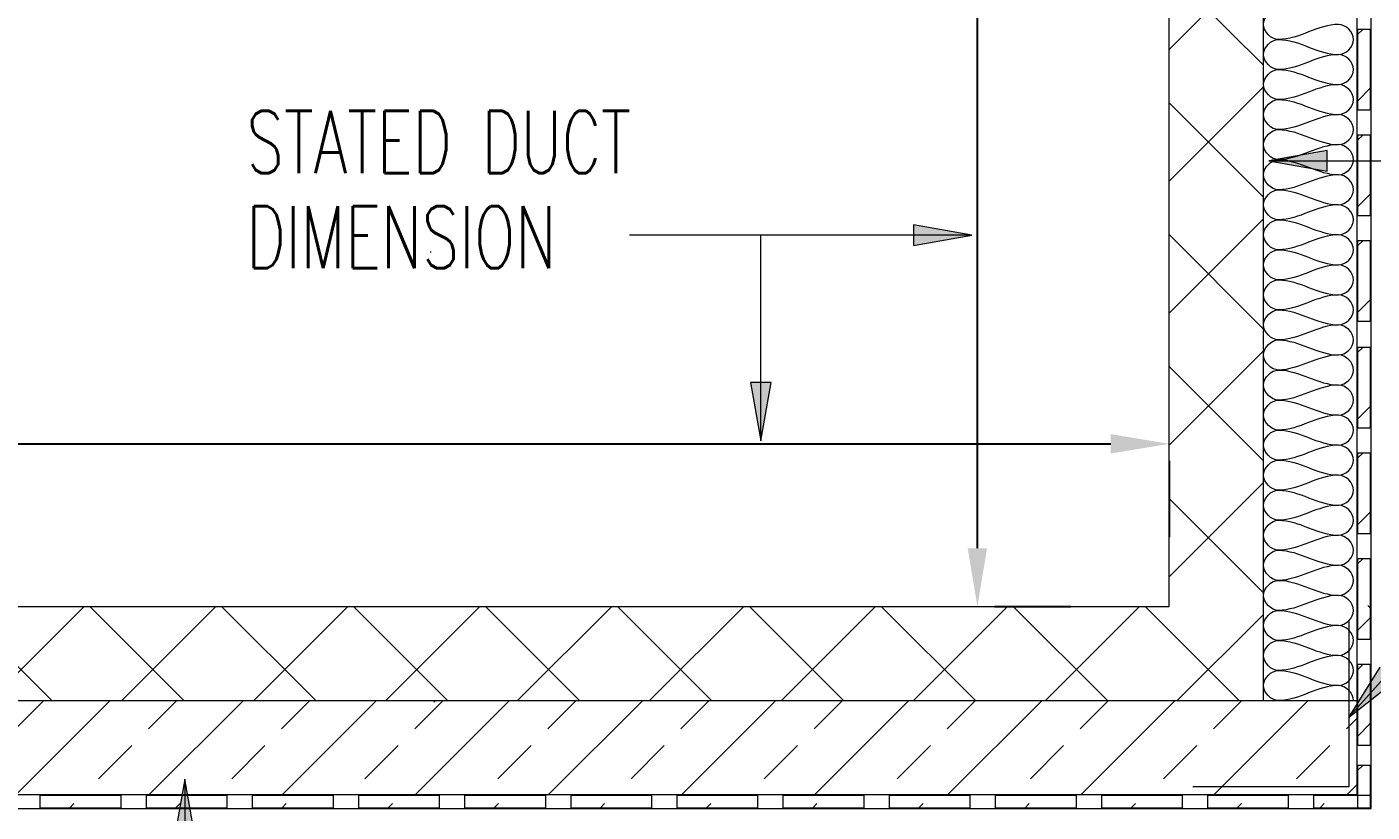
# Model space of a CAD drawing. Header units: millimetres. Extents: x -9226 to 166212, y -13 to 97274.
# Drawn here: x 67794 to 72120, y 31446 to 33972 of the extents above; entities that cross this region are included whole.
import ezdxf

# ---------------------------------------------------------------- set-up
doc = ezdxf.new("R2010")
doc.units = ezdxf.units.MM
doc.layers.get('Defpoints').update_dxf_attribs({"color": 8})
for name, color, linetype, lineweight in [('A-ANNO-DIMS', 8, 'Continuous', 9), ('A-DETL-GENF', 7, 'Continuous', 9), ('A-DETL-THIN', 8, 'Continuous', 5), ('G-ANNO-TEXT', 231, 'Continuous', 5)]:
    doc.layers.add(name, color=color, linetype=linetype, lineweight=lineweight)
doc.layers.add('A-DETL', color=7, linetype='Continuous', lineweight=9, true_color=0x00a600)
doc.styles.add('Arial Narrow_1', font='ARIALN.TTF', dxfattribs={"height": 187.5})
doc.styles.add('ROMANS100', font='romans.shx', dxfattribs={"width": 0.7, "height": 100})
doc.dimstyles.new('NEC-AR-DIM-PLAN-GENERIC-1_5', dxfattribs={"dimscale": 304.8, "dimtxt": 191.893308, "dimasz": 0.615157, "dimexe": 0.984252, "dimexo": 0.615157, "dimgap": 0.615157, "dimtad": 1, "dimdec": 0, "dimzin": 0, "dimdsep": 46, "dimtxsty": 'Arial Narrow_1', "dimsah": 1, "dimcen": 0.09, "dimazin": 0, "dimtfac": 1, "dimtdec": 4, "dimtix": 1, "dimtmove": 0, "dimatfit": 3, "dimfxl": 1, "dimtvp": 1, "dimtolj": 1, "dimtzin": 0, "dimarcsym": 2})

# ---------------------------------------------------------------- blocks, each defined once
blk = doc.blocks.new('*D325')
at = {"layer": 'A-ANNO-DIMS', "color": 0, "lineweight": -2, "transparency": 16777216}
for p, q in [((65601.9, 32631.1), (71279.4, 32631.1)), ((65414.4, 32576.1), (65414.4, 32331.1)), ((71466.9, 32576.1), (71466.9, 32331.1))]:
    blk.add_line(p, q, dxfattribs=at)
at = {"layer": 'A-ANNO-DIMS', "color": 0, "transparency": 16777216}
for points in [[(65601.9, 32662.3), (65601.9, 32599.8), (65414.4, 32631.1)], [(71279.4, 32662.3), (71279.4, 32599.8), (71466.9, 32631.1)]]:
    blk.add_solid(points, dxfattribs=at)
at = {"layer": 'Defpoints', "color": 0, "transparency": 16777216}
for p in [(65414.4, 32763.6), (71466.9, 32763.6), (71466.9, 32631.1)]:
    blk.add_point(p, dxfattribs=at)
at = {"layer": 'A-ANNO-DIMS', "color": 0, "transparency": 16777216, "insert": (68440.6, 32929.9), "char_height": 187.5, "attachment_point": 5, "style": 'Arial Narrow_1'}
blk.add_mtext('\\A1;\u206d', dxfattribs=at)
blk = doc.blocks.new('*D326')
at = {"layer": 'A-ANNO-DIMS', "color": 0, "lineweight": -2, "transparency": 16777216}
for p, q in [((70905.6, 35739.4), (71150.7, 35739.4)), ((70850.7, 32295.4), (70850.7, 35551.9)), ((70905.6, 32107.9), (71150.7, 32107.9))]:
    blk.add_line(p, q, dxfattribs=at)
at = {"layer": 'A-ANNO-DIMS', "color": 0, "transparency": 16777216}
for points in [[(70819.4, 35551.9), (70881.9, 35551.9), (70850.7, 35739.4)], [(70819.4, 32295.4), (70881.9, 32295.4), (70850.7, 32107.9)]]:
    blk.add_solid(points, dxfattribs=at)
at = {"layer": 'Defpoints', "color": 0, "transparency": 16777216}
for p in [(70718.1, 35739.4), (70850.7, 35739.4), (70718.1, 32107.9)]:
    blk.add_point(p, dxfattribs=at)
at = {"layer": 'A-ANNO-DIMS', "color": 0, "transparency": 16777216, "insert": (70551.8, 33923.7), "char_height": 187.5, "attachment_point": 5, "rotation": 90, "style": 'Arial Narrow_1'}
blk.add_mtext('\\A1;\u206d', dxfattribs=at)

msp = doc.modelspace()

# ---------------------------------------------------------------- hatches: boundary and pattern name
at = {"layer": 'A-DETL-GENF'}
h = msp.add_hatch(dxfattribs=at)
h.set_pattern_fill('FP_26', style=0, pattern_type=2)
h.set_pattern_definition([(45, (-411855.86, 20237.43), (-212.13203, 212.13203), []), (135, (-411855.86, 20237.43), (-212.13203, -212.13203), [])])
h.paths.add_polyline_path([(65957, 31805.3), (71769.5, 31805.3), (71769.5, 36042.1), (65111.7, 36042.1), (65111.7, 31805.3)])
h.paths.add_polyline_path([(65957, 32107.9), (65414.4, 32107.9), (65414.4, 35739.4), (71466.9, 35739.4), (71466.9, 32107.9)])
h = msp.add_hatch(dxfattribs=at)
h.set_pattern_fill('FP_93', style=0, pattern_type=2)
h.set_pattern_definition([(45, (-404548.7, 22605.6), (428.04002, 0), [605.34, 0, 0, 0]), (45, (-404174.2, 22766.13), (428.04002, 0), [151.313, -454.027]), (45, (-404013.66, 22926.65), (428.04002, 0), [151.313, -454.027]), (45, (-404334.7, 22605.6), (428.04002, 0), [151.313, -454.027])])
h.paths.add_polyline_path([(72115.1, 33705.9), (72115.1, 33964.6), (72073.4, 33964.6), (72073.4, 33705.9)])
h = msp.add_hatch(dxfattribs=at)
h.set_pattern_fill('FP_92', style=0, pattern_type=2)
h.set_pattern_definition([(45, (-404548.7, 22265.37), (428.04002, 0), [605.34, 0, 0, 0]), (45, (-404174.2, 22425.9), (428.04002, 0), [151.313, -454.027]), (45, (-404013.66, 22586.4), (428.04002, 0), [151.313, -454.027]), (45, (-404334.7, 22265.37), (428.04002, 0), [151.313, -454.027])])
h.paths.add_polyline_path([(72115.1, 33365.6), (72115.1, 33624.4), (72073.4, 33624.4), (72073.4, 33365.6)])
h = msp.add_hatch(dxfattribs=at)
h.set_pattern_fill('FP_91', style=0, pattern_type=2)
h.set_pattern_definition([(45, (-404548.7, 21925.13), (428.04002, 0), [605.34, 0, 0, 0]), (45, (-404174.2, 22085.65), (428.04002, 0), [151.313, -454.027]), (45, (-404013.66, 22246.18), (428.04002, 0), [151.313, -454.027]), (45, (-404334.7, 21925.13), (428.04002, 0), [151.313, -454.027])])
h.paths.add_polyline_path([(72115.1, 33025.4), (72115.1, 33284.2), (72073.4, 33284.2), (72073.4, 33025.4)])
h = msp.add_hatch(dxfattribs=at)
h.set_pattern_fill('FP_90', style=0, pattern_type=2)
h.set_pattern_definition([(45, (-404548.7, 21582.44), (428.04002, 0), [605.34, 0, 0, 0]), (45, (-404174.2, 21742.96), (428.04002, 0), [151.313, -454.027]), (45, (-404013.66, 21903.48), (428.04002, 0), [151.313, -454.027]), (45, (-404334.7, 21582.44), (428.04002, 0), [151.313, -454.027])])
h.paths.add_polyline_path([(72115.1, 32682.7), (72115.1, 32941.5), (72073.4, 32941.5), (72073.4, 32682.7)])
h = msp.add_hatch(dxfattribs=at)
h.set_pattern_fill('FP_89', style=0, pattern_type=2)
h.set_pattern_definition([(45, (-404548.7, 21242.2), (428.04002, 0), [605.34, 0, 0, 0]), (45, (-404174.2, 21402.72), (428.04002, 0), [151.313, -454.027]), (45, (-404013.66, 21563.24), (428.04002, 0), [151.313, -454.027]), (45, (-404334.7, 21242.2), (428.04002, 0), [151.313, -454.027])])
h.paths.add_polyline_path([(72115.1, 32342.5), (72115.1, 32601.2), (72073.4, 32601.2), (72073.4, 32342.5)])
h = msp.add_hatch(dxfattribs=at)
h.set_pattern_fill('FP_88', style=0, pattern_type=2)
h.set_pattern_definition([(45, (-404548.7, 20901.96), (428.04002, 0), [605.34, 0, 0, 0]), (45, (-404174.2, 21062.48), (428.04002, 0), [151.313, -454.027]), (45, (-404013.66, 21223), (428.04002, 0), [151.313, -454.027]), (45, (-404334.7, 20901.96), (428.04002, 0), [151.313, -454.027])])
h.paths.add_polyline_path([(72115.1, 32002.2), (72115.1, 32261), (72073.4, 32261), (72073.4, 32002.2)])
h = msp.add_hatch(dxfattribs=at)
h.set_pattern_fill('FP_87', style=0, pattern_type=2)
h.set_pattern_definition([(45, (-404548.7, 20561.72), (428.04002, 0), [605.34, 0, 0, 0]), (45, (-404174.2, 20722.25), (428.04002, 0), [151.313, -454.027]), (45, (-404013.66, 20882.77), (428.04002, 0), [151.313, -454.027]), (45, (-404334.7, 20561.72), (428.04002, 0), [151.313, -454.027])])
h.paths.add_polyline_path([(72115.1, 31662), (72115.1, 31920.8), (72073.4, 31920.8), (72073.4, 31662)])
h = msp.add_hatch(dxfattribs=at)
h.set_pattern_fill('FP_27', style=0, pattern_type=2)
h.set_pattern_definition([(45, (-415179.13, 21548), (428.04002, 0), [605.34, 0, 0, 0]), (45, (-414804.6, 21708.5), (428.04002, 0), [151.313, -454.027]), (45, (-414644.1, 21869.04), (428.04002, 0), [151.313, -454.027]), (45, (-414965.14, 21548), (428.04002, 0), [151.313, -454.027])])
h.paths.add_polyline_path([(64809.1, 31502.7), (72072.2, 31502.7), (72072.2, 31805.3), (64809.1, 31805.3)])
h = msp.add_hatch(dxfattribs=at)
h.set_pattern_fill('FP_86', style=0, pattern_type=2)
h.set_pattern_definition([(45, (-404548.7, 20237.43), (428.04002, 0), [605.34, 0, 0, 0]), (45, (-404174.2, 20397.95), (428.04002, 0), [151.313, -454.027]), (45, (-404013.66, 20558.48), (428.04002, 0), [151.313, -454.027]), (45, (-404334.7, 20237.43), (428.04002, 0), [151.313, -454.027])])
h.paths.add_polyline_path([(72115.1, 31459.2), (72115.1, 31596.5), (72073.4, 31596.5), (72073.4, 31459.2)])
h = msp.add_hatch(dxfattribs=at)
h.set_pattern_fill('FP_37', style=0, pattern_type=2)
h.set_pattern_definition([(45, (-408784.17, 20237.43), (428.04002, 0), [605.34, 0, 0, 0]), (45, (-408409.66, 20397.95), (428.04002, 0), [151.313, -454.027]), (45, (-408249.14, 20558.48), (428.04002, 0), [151.313, -454.027]), (45, (-408570.18, 20237.43), (428.04002, 0), [151.313, -454.027])])
h.paths.add_polyline_path([(68096.2, 31459.2), (68096.2, 31500.9), (67837.4, 31500.9), (67837.4, 31459.2)])
h = msp.add_hatch(dxfattribs=at)
h.set_pattern_fill('FP_38', style=0, pattern_type=2)
h.set_pattern_definition([(45, (-408442.87, 20237.43), (428.04002, 0), [605.34, 0, 0, 0]), (45, (-408068.36, 20397.95), (428.04002, 0), [151.313, -454.027]), (45, (-407907.84, 20558.48), (428.04002, 0), [151.313, -454.027]), (45, (-408228.88, 20237.43), (428.04002, 0), [151.313, -454.027])])
h.paths.add_polyline_path([(68437.5, 31459.2), (68437.5, 31500.9), (68178.7, 31500.9), (68178.7, 31459.2)])
h = msp.add_hatch(dxfattribs=at)
h.set_pattern_fill('FP_39', style=0, pattern_type=2)
h.set_pattern_definition([(45, (-408101.57, 20237.43), (428.04002, 0), [605.34, 0, 0, 0]), (45, (-407727.06, 20397.95), (428.04002, 0), [151.313, -454.027]), (45, (-407566.54, 20558.48), (428.04002, 0), [151.313, -454.027]), (45, (-407887.6, 20237.43), (428.04002, 0), [151.313, -454.027])])
h.paths.add_polyline_path([(68778.8, 31459.2), (68778.8, 31500.9), (68520, 31500.9), (68520, 31459.2)])
h = msp.add_hatch(dxfattribs=at)
h.set_pattern_fill('FP_40', style=0, pattern_type=2)
h.set_pattern_definition([(45, (-407760.28, 20237.43), (428.04002, 0), [605.34, 0, 0, 0]), (45, (-407385.76, 20397.95), (428.04002, 0), [151.313, -454.027]), (45, (-407225.24, 20558.48), (428.04002, 0), [151.313, -454.027]), (45, (-407546.3, 20237.43), (428.04002, 0), [151.313, -454.027])])
h.paths.add_polyline_path([(69120.1, 31459.2), (69120.1, 31500.9), (68861.3, 31500.9), (68861.3, 31459.2)])
h = msp.add_hatch(dxfattribs=at)
h.set_pattern_fill('FP_41', style=0, pattern_type=2)
h.set_pattern_definition([(45, (-407418.98, 20237.43), (428.04002, 0), [605.34, 0, 0, 0]), (45, (-407044.47, 20397.95), (428.04002, 0), [151.313, -454.027]), (45, (-406883.94, 20558.48), (428.04002, 0), [151.313, -454.027]), (45, (-407205, 20237.43), (428.04002, 0), [151.313, -454.027])])
h.paths.add_polyline_path([(69461.4, 31459.2), (69461.4, 31500.9), (69202.6, 31500.9), (69202.6, 31459.2)])
h = msp.add_hatch(dxfattribs=at)
h.set_pattern_fill('FP_42', style=0, pattern_type=2)
h.set_pattern_definition([(45, (-407077.68, 20237.43), (428.04002, 0), [605.34, 0, 0, 0]), (45, (-406703.17, 20397.95), (428.04002, 0), [151.313, -454.027]), (45, (-406542.64, 20558.48), (428.04002, 0), [151.313, -454.027]), (45, (-406863.7, 20237.43), (428.04002, 0), [151.313, -454.027])])
h.paths.add_polyline_path([(69802.7, 31459.2), (69802.7, 31500.9), (69543.9, 31500.9), (69543.9, 31459.2)])
h = msp.add_hatch(dxfattribs=at)
h.set_pattern_fill('FP_43', style=0, pattern_type=2)
h.set_pattern_definition([(45, (-406736.38, 20237.43), (428.04002, 0), [605.34, 0, 0, 0]), (45, (-406361.87, 20397.95), (428.04002, 0), [151.313, -454.027]), (45, (-406201.35, 20558.48), (428.04002, 0), [151.313, -454.027]), (45, (-406522.4, 20237.43), (428.04002, 0), [151.313, -454.027])])
h.paths.add_polyline_path([(70144, 31459.2), (70144, 31500.9), (69885.2, 31500.9), (69885.2, 31459.2)])
h = msp.add_hatch(dxfattribs=at)
h.set_pattern_fill('FP_44', style=0, pattern_type=2)
h.set_pattern_definition([(45, (-406395.08, 20237.43), (428.04002, 0), [605.34, 0, 0, 0]), (45, (-406020.57, 20397.95), (428.04002, 0), [151.313, -454.027]), (45, (-405860.05, 20558.48), (428.04002, 0), [151.313, -454.027]), (45, (-406181.1, 20237.43), (428.04002, 0), [151.313, -454.027])])
h.paths.add_polyline_path([(70485.3, 31459.2), (70485.3, 31500.9), (70226.5, 31500.9), (70226.5, 31459.2)])
h = msp.add_hatch(dxfattribs=at)
h.set_pattern_fill('FP_45', style=0, pattern_type=2)
h.set_pattern_definition([(45, (-406053.8, 20237.43), (428.04002, 0), [605.34, 0, 0, 0]), (45, (-405679.27, 20397.95), (428.04002, 0), [151.313, -454.027]), (45, (-405518.75, 20558.48), (428.04002, 0), [151.313, -454.027]), (45, (-405839.8, 20237.43), (428.04002, 0), [151.313, -454.027])])
h.paths.add_polyline_path([(70826.6, 31459.2), (70826.6, 31500.9), (70567.8, 31500.9), (70567.8, 31459.2)])
h = msp.add_hatch(dxfattribs=at)
h.set_pattern_fill('FP_46', style=0, pattern_type=2)
h.set_pattern_definition([(45, (-405712.5, 20237.43), (428.04002, 0), [605.34, 0, 0, 0]), (45, (-405337.97, 20397.95), (428.04002, 0), [151.313, -454.027]), (45, (-405177.45, 20558.48), (428.04002, 0), [151.313, -454.027]), (45, (-405498.5, 20237.43), (428.04002, 0), [151.313, -454.027])])
h.paths.add_polyline_path([(71167.9, 31459.2), (71167.9, 31500.9), (70909.1, 31500.9), (70909.1, 31459.2)])
h = msp.add_hatch(dxfattribs=at)
h.set_pattern_fill('FP_47', style=0, pattern_type=2)
h.set_pattern_definition([(45, (-405371.2, 20237.43), (428.04002, 0), [605.34, 0, 0, 0]), (45, (-404996.68, 20397.95), (428.04002, 0), [151.313, -454.027]), (45, (-404836.15, 20558.48), (428.04002, 0), [151.313, -454.027]), (45, (-405157.2, 20237.43), (428.04002, 0), [151.313, -454.027])])
h.paths.add_polyline_path([(71509.2, 31459.2), (71509.2, 31500.9), (71250.4, 31500.9), (71250.4, 31459.2)])
h = msp.add_hatch(dxfattribs=at)
h.set_pattern_fill('FP_48', style=0, pattern_type=2)
h.set_pattern_definition([(45, (-405029.9, 20237.43), (428.04002, 0), [605.34, 0, 0, 0]), (45, (-404655.38, 20397.95), (428.04002, 0), [151.313, -454.027]), (45, (-404494.86, 20558.48), (428.04002, 0), [151.313, -454.027]), (45, (-404815.9, 20237.43), (428.04002, 0), [151.313, -454.027])])
h.paths.add_polyline_path([(71850.5, 31459.2), (71850.5, 31500.9), (71591.7, 31500.9), (71591.7, 31459.2)])
h = msp.add_hatch(dxfattribs=at)
h.set_pattern_fill('FP_49', style=0, pattern_type=2)
h.set_pattern_definition([(45, (-404763.6, 20237.43), (428.04002, 0), [605.34, 0, 0, 0]), (45, (-404389.1, 20397.95), (428.04002, 0), [151.313, -454.027]), (45, (-404228.57, 20558.48), (428.04002, 0), [151.313, -454.027]), (45, (-404549.62, 20237.43), (428.04002, 0), [151.313, -454.027])])
h.paths.add_polyline_path([(71933, 31459.2), (72073.4, 31459.2), (72073.4, 31500.9), (71933, 31500.9)])
at = {"layer": 'G-ANNO-TEXT'}
for points in [[(71787.6, 33541.8), (71975.1, 33508.7), (71975.1, 33574.8)], [(70832.5, 33302.3), (70645, 33335.4), (70645, 33269.3)], [(70154.1, 32640.4), (70187.2, 32827.9), (70121, 32827.9)], [(72044.3, 31750.8), (72194, 31868.5), (72144.7, 31912.6)], [(68301.9, 31552.2), (68268.9, 31364.7), (68335, 31364.7)]]:
    msp.add_hatch(color=7, dxfattribs=at).paths.add_polyline_path(points)

# ---------------------------------------------------------------- linework, layer by layer
at = {"layer": 'A-DETL', "color": 7}
for points in [[(71819, 33931.9, -6.8), (71796.2, 33931.9, -6.8), (71745.1, 33980.3, -6.8), (71796.2, 34028.6, -6.8), (71819, 34028.6, -6.8)], [(72012.3, 33980.3, -6.8), (71945.9, 33980.3, -6.8), (71885.4, 33931.9, -6.8), (71819, 33931.9, -6.8)], [(72012.3, 33883.6, -6.8), (72035.1, 33883.6, -6.8), (72086.2, 33931.9, -6.8), (72035.1, 33980.3, -6.8), (72012.3, 33980.3, -6.8)], [(71819, 33835.3, -6.8), (71796.2, 33835.3, -6.8), (71745.1, 33883.6, -6.8), (71796.2, 33931.9, -6.8), (71819, 33931.9, -6.8)], [(71819, 33931.9, -6.8), (71885.4, 33931.9, -6.8), (71945.9, 33883.6, -6.8), (72012.3, 33883.6, -6.8)], [(72012.3, 33883.6, -6.8), (71945.9, 33883.6, -6.8), (71885.4, 33835.3, -6.8), (71819, 33835.3, -6.8)], [(72012.3, 33786.9, -6.8), (72035.1, 33786.9, -6.8), (72086.2, 33835.3, -6.8), (72035.1, 33883.6, -6.8), (72012.3, 33883.6, -6.8)], [(71819, 33738.6, -6.8), (71796.2, 33738.6, -6.8), (71745.1, 33786.9, -6.8), (71796.2, 33835.3, -6.8), (71819, 33835.3, -6.8)], [(71819, 33835.3, -6.8), (71885.4, 33835.3, -6.8), (71945.9, 33786.9, -6.8), (72012.3, 33786.9, -6.8)], [(72012.3, 33786.9, -6.8), (71945.9, 33786.9, -6.8), (71885.4, 33738.6, -6.8), (71819, 33738.6, -6.8)], [(72012.3, 33690.3, -6.8), (72035.1, 33690.3, -6.8), (72086.2, 33738.6, -6.8), (72035.1, 33786.9, -6.8), (72012.3, 33786.9, -6.8)], [(71819, 33641.9, -6.8), (71796.2, 33641.9, -6.8), (71745.1, 33690.3, -6.8), (71796.2, 33738.6, -6.8), (71819, 33738.6, -6.8)], [(71819, 33738.6, -6.8), (71885.4, 33738.6, -6.8), (71945.9, 33690.3, -6.8), (72012.3, 33690.3, -6.8)], [(72012.3, 33690.3, -6.8), (71945.9, 33690.3, -6.8), (71885.4, 33641.9, -6.8), (71819, 33641.9, -6.8)], [(72012.3, 33593.6, -6.8), (72035.1, 33593.6, -6.8), (72086.2, 33641.9, -6.8), (72035.1, 33690.3, -6.8), (72012.3, 33690.3, -6.8)], [(71819, 33545.3, -6.8), (71796.2, 33545.3, -6.8), (71745.1, 33593.6, -6.8), (71796.2, 33641.9, -6.8), (71819, 33641.9, -6.8)], [(71819, 33641.9, -6.8), (71885.4, 33641.9, -6.8), (71945.9, 33593.6, -6.8), (72012.3, 33593.6, -6.8)], [(72012.3, 33593.6, -6.8), (71945.9, 33593.6, -6.8), (71885.4, 33545.3, -6.8), (71819, 33545.3, -6.8)], [(72012.3, 33496.9, -6.8), (72035.1, 33496.9, -6.8), (72086.2, 33545.3, -6.8), (72035.1, 33593.6, -6.8), (72012.3, 33593.6, -6.8)], [(71819, 33448.6, -6.8), (71796.2, 33448.6, -6.8), (71745.1, 33496.9, -6.8), (71796.2, 33545.3, -6.8), (71819, 33545.3, -6.8)], [(71819, 33545.3, -6.8), (71885.4, 33545.3, -6.8), (71945.9, 33496.9, -6.8), (72012.3, 33496.9, -6.8)], [(72012.3, 33496.9, -6.8), (71945.9, 33496.9, -6.8), (71885.4, 33448.6, -6.8), (71819, 33448.6, -6.8)], [(72012.3, 33400.3, -6.8), (72035.1, 33400.3, -6.8), (72086.2, 33448.6, -6.8), (72035.1, 33496.9, -6.8), (72012.3, 33496.9, -6.8)], [(71819, 33351.9, -6.8), (71796.2, 33351.9, -6.8), (71745.1, 33400.3, -6.8), (71796.2, 33448.6, -6.8), (71819, 33448.6, -6.8)], [(71819, 33448.6, -6.8), (71885.4, 33448.6, -6.8), (71945.9, 33400.3, -6.8), (72012.3, 33400.3, -6.8)], [(72012.3, 33400.3, -6.8), (71945.9, 33400.3, -6.8), (71885.4, 33351.9, -6.8), (71819, 33351.9, -6.8)], [(72012.3, 33303.6, -6.8), (72035.1, 33303.6, -6.8), (72086.2, 33351.9, -6.8), (72035.1, 33400.3, -6.8), (72012.3, 33400.3, -6.8)], [(71819, 33255.3, -6.8), (71796.2, 33255.3, -6.8), (71745.1, 33303.6, -6.8), (71796.2, 33351.9, -6.8), (71819, 33351.9, -6.8)], [(71819, 33351.9, -6.8), (71885.4, 33351.9, -6.8), (71945.9, 33303.6, -6.8), (72012.3, 33303.6, -6.8)], [(72012.3, 33303.6, -6.8), (71945.9, 33303.6, -6.8), (71885.4, 33255.3, -6.8), (71819, 33255.3, -6.8)], [(72012.3, 33206.9, -6.8), (72035.1, 33206.9, -6.8), (72086.2, 33255.3, -6.8), (72035.1, 33303.6, -6.8), (72012.3, 33303.6, -6.8)], [(71819, 33158.6, -6.8), (71796.2, 33158.6, -6.8), (71745.1, 33206.9, -6.8), (71796.2, 33255.3, -6.8), (71819, 33255.3, -6.8)], [(71819, 33255.3, -6.8), (71885.4, 33255.3, -6.8), (71945.9, 33206.9, -6.8), (72012.3, 33206.9, -6.8)], [(72012.3, 33206.9, -6.8), (71945.9, 33206.9, -6.8), (71885.4, 33158.6, -6.8), (71819, 33158.6, -6.8)], [(72012.3, 33110.3, -6.8), (72035.1, 33110.3, -6.8), (72086.2, 33158.6, -6.8), (72035.1, 33206.9, -6.8), (72012.3, 33206.9, -6.8)], [(71819, 33061.9, -6.8), (71796.2, 33061.9, -6.8), (71745.1, 33110.3, -6.8), (71796.2, 33158.6, -6.8), (71819, 33158.6, -6.8)], [(71819, 33158.6, -6.8), (71885.4, 33158.6, -6.8), (71945.9, 33110.3, -6.8), (72012.3, 33110.3, -6.8)], [(72012.3, 33110.3, -6.8), (71945.9, 33110.3, -6.8), (71885.4, 33061.9, -6.8), (71819, 33061.9, -6.8)], [(72012.3, 33013.6, -6.8), (72035.1, 33013.6, -6.8), (72086.2, 33061.9, -6.8), (72035.1, 33110.3, -6.8), (72012.3, 33110.3, -6.8)], [(71819, 32965.3, -6.8), (71796.2, 32965.3, -6.8), (71745.1, 33013.6, -6.8), (71796.2, 33061.9, -6.8), (71819, 33061.9, -6.8)], [(71819, 33061.9, -6.8), (71885.4, 33061.9, -6.8), (71945.9, 33013.6, -6.8), (72012.3, 33013.6, -6.8)], [(72012.3, 33013.6, -6.8), (71945.9, 33013.6, -6.8), (71885.4, 32965.3, -6.8), (71819, 32965.3, -6.8)], [(72012.3, 32916.9, -6.8), (72035.1, 32916.9, -6.8), (72086.2, 32965.3, -6.8), (72035.1, 33013.6, -6.8), (72012.3, 33013.6, -6.8)], [(71819, 32868.6, -6.8), (71796.2, 32868.6, -6.8), (71745.1, 32916.9, -6.8), (71796.2, 32965.3, -6.8), (71819, 32965.3, -6.8)], [(71819, 32965.3, -6.8), (71885.4, 32965.3, -6.8), (71945.9, 32916.9, -6.8), (72012.3, 32916.9, -6.8)], [(72012.3, 32916.9, -6.8), (71945.9, 32916.9, -6.8), (71885.4, 32868.6, -6.8), (71819, 32868.6, -6.8)], [(72012.3, 32820.3, -6.8), (72035.1, 32820.3, -6.8), (72086.2, 32868.6, -6.8), (72035.1, 32916.9, -6.8), (72012.3, 32916.9, -6.8)], [(71819, 32771.9, -6.8), (71796.2, 32771.9, -6.8), (71745.1, 32820.3, -6.8), (71796.2, 32868.6, -6.8), (71819, 32868.6, -6.8)], [(71819, 32868.6, -6.8), (71885.4, 32868.6, -6.8), (71945.9, 32820.3, -6.8), (72012.3, 32820.3, -6.8)], [(72012.3, 32820.3, -6.8), (71945.9, 32820.3, -6.8), (71885.4, 32771.9, -6.8), (71819, 32771.9, -6.8)], [(72012.3, 32723.6, -6.8), (72035.1, 32723.6, -6.8), (72086.2, 32771.9, -6.8), (72035.1, 32820.3, -6.8), (72012.3, 32820.3, -6.8)], [(71819, 32675.3, -6.8), (71796.2, 32675.3, -6.8), (71745.1, 32723.6, -6.8), (71796.2, 32771.9, -6.8), (71819, 32771.9, -6.8)], [(71819, 32771.9, -6.8), (71885.4, 32771.9, -6.8), (71945.9, 32723.6, -6.8), (72012.3, 32723.6, -6.8)], [(72012.3, 32723.6, -6.8), (71945.9, 32723.6, -6.8), (71885.4, 32675.3, -6.8), (71819, 32675.3, -6.8)], [(72012.3, 32626.9, -6.8), (72035.1, 32626.9, -6.8), (72086.2, 32675.3, -6.8), (72035.1, 32723.6, -6.8), (72012.3, 32723.6, -6.8)], [(71819, 32578.6, -6.8), (71796.2, 32578.6, -6.8), (71745.1, 32626.9, -6.8), (71796.2, 32675.3, -6.8), (71819, 32675.3, -6.8)], [(71819, 32675.3, -6.8), (71885.4, 32675.3, -6.8), (71945.9, 32626.9, -6.8), (72012.3, 32626.9, -6.8)], [(72012.3, 32626.9, -6.8), (71945.9, 32626.9, -6.8), (71885.4, 32578.6, -6.8), (71819, 32578.6, -6.8)], [(72012.3, 32530.3, -6.8), (72035.1, 32530.3, -6.8), (72086.2, 32578.6, -6.8), (72035.1, 32626.9, -6.8), (72012.3, 32626.9, -6.8)], [(71819, 32481.9, -6.8), (71796.2, 32481.9, -6.8), (71745.1, 32530.3, -6.8), (71796.2, 32578.6, -6.8), (71819, 32578.6, -6.8)], [(71819, 32578.6, -6.8), (71885.4, 32578.6, -6.8), (71945.9, 32530.3, -6.8), (72012.3, 32530.3, -6.8)], [(72012.3, 32530.3, -6.8), (71945.9, 32530.3, -6.8), (71885.4, 32481.9, -6.8), (71819, 32481.9, -6.8)], [(72012.3, 32433.6, -6.8), (72035.1, 32433.6, -6.8), (72086.2, 32481.9, -6.8), (72035.1, 32530.3, -6.8), (72012.3, 32530.3, -6.8)], [(71819, 32385.3, -6.8), (71796.2, 32385.3, -6.8), (71745.1, 32433.6, -6.8), (71796.2, 32481.9, -6.8), (71819, 32481.9, -6.8)], [(71819, 32481.9, -6.8), (71885.4, 32481.9, -6.8), (71945.9, 32433.6, -6.8), (72012.3, 32433.6, -6.8)], [(72012.3, 32433.6, -6.8), (71945.9, 32433.6, -6.8), (71885.4, 32385.3, -6.8), (71819, 32385.3, -6.8)], [(72012.3, 32336.9, -6.8), (72035.1, 32336.9, -6.8), (72086.2, 32385.3, -6.8), (72035.1, 32433.6, -6.8), (72012.3, 32433.6, -6.8)], [(71819, 32288.6, -6.8), (71796.2, 32288.6, -6.8), (71745.1, 32336.9, -6.8), (71796.2, 32385.3, -6.8), (71819, 32385.3, -6.8)], [(71819, 32385.3, -6.8), (71885.4, 32385.3, -6.8), (71945.9, 32336.9, -6.8), (72012.3, 32336.9, -6.8)], [(72012.3, 32336.9, -6.8), (71945.9, 32336.9, -6.8), (71885.4, 32288.6, -6.8), (71819, 32288.6, -6.8)], [(72012.3, 32240.3, -6.8), (72035.1, 32240.3, -6.8), (72086.2, 32288.6, -6.8), (72035.1, 32336.9, -6.8), (72012.3, 32336.9, -6.8)], [(71819, 32191.9, -6.8), (71796.2, 32191.9, -6.8), (71745.1, 32240.3, -6.8), (71796.2, 32288.6, -6.8), (71819, 32288.6, -6.8)], [(71819, 32288.6, -6.8), (71885.4, 32288.6, -6.8), (71945.9, 32240.3, -6.8), (72012.3, 32240.3, -6.8)], [(72012.3, 32240.3, -6.8), (71945.9, 32240.3, -6.8), (71885.4, 32191.9, -6.8), (71819, 32191.9, -6.8)], [(72012.3, 32143.6, -6.8), (72035.1, 32143.6, -6.8), (72086.2, 32191.9, -6.8), (72035.1, 32240.3, -6.8), (72012.3, 32240.3, -6.8)], [(71819, 32095.3, -6.8), (71796.2, 32095.3, -6.8), (71745.1, 32143.6, -6.8), (71796.2, 32191.9, -6.8), (71819, 32191.9, -6.8)], [(71819, 32191.9, -6.8), (71885.4, 32191.9, -6.8), (71945.9, 32143.6, -6.8), (72012.3, 32143.6, -6.8)], [(72012.3, 32143.6, -6.8), (71945.9, 32143.6, -6.8), (71885.4, 32095.3, -6.8), (71819, 32095.3, -6.8)], [(72012.3, 32046.9, -6.8), (72035.1, 32046.9, -6.8), (72086.2, 32095.3, -6.8), (72035.1, 32143.6, -6.8), (72012.3, 32143.6, -6.8)], [(71819, 31998.6, -6.8), (71796.2, 31998.6, -6.8), (71745.1, 32046.9, -6.8), (71796.2, 32095.3, -6.8), (71819, 32095.3, -6.8)], [(71819, 32095.3, -6.8), (71885.4, 32095.3, -6.8), (71945.9, 32046.9, -6.8), (72012.3, 32046.9, -6.8)], [(72012.3, 32046.9, -6.8), (71945.9, 32046.9, -6.8), (71885.4, 31998.6, -6.8), (71819, 31998.6, -6.8)], [(72012.3, 31950.3, -6.8), (72035.1, 31950.3, -6.8), (72086.2, 31998.6, -6.8), (72035.1, 32046.9, -6.8), (72012.3, 32046.9, -6.8)], [(71819, 31901.9, -6.8), (71796.2, 31901.9, -6.8), (71745.1, 31950.3, -6.8), (71796.2, 31998.6, -6.8), (71819, 31998.6, -6.8)], [(71819, 31998.6, -6.8), (71885.4, 31998.6, -6.8), (71945.9, 31950.3, -6.8), (72012.3, 31950.3, -6.8)], [(72012.3, 31950.3, -6.8), (71945.9, 31950.3, -6.8), (71885.4, 31901.9, -6.8), (71819, 31901.9, -6.8)], [(72012.3, 31853.6, -6.8), (72035.1, 31853.6, -6.8), (72086.2, 31901.9, -6.8), (72035.1, 31950.3, -6.8), (72012.3, 31950.3, -6.8)], [(71819, 31805.3, -6.8), (71796.2, 31805.3, -6.8), (71745.1, 31853.6, -6.8), (71796.2, 31901.9, -6.8), (71819, 31901.9, -6.8)], [(71819, 31901.9, -6.8), (71885.4, 31901.9, -6.8), (71945.9, 31853.6, -6.8), (72012.3, 31853.6, -6.8)], [(72012.3, 31853.6, -6.8), (71945.9, 31853.6, -6.8), (71885.4, 31805.3, -6.8), (71819, 31805.3, -6.8)], [(72060.6, 31805.3, -6.8), (72060.6, 31828.1, -6.8), (72035.1, 31853.6, -6.8), (72012.3, 31853.6, -6.8)]]:
    msp.add_open_spline(points, degree=3, dxfattribs=at)
at = {"layer": 'A-DETL-THIN', "color": 7}
for p, q in [((72116.8, 31458.1, -6.8), (72116.8, 36389.3, -6.8)), ((71769.5, 36344.7, -6.8), (71769.5, 31805.3, -6.8)), ((72072.2, 31502.7, -6.8), (72072.2, 36344.7, -6.8)), ((71466.9, 32107.9, -6.8), (71466.9, 35739.4, -6.8)), ((72115.1, 33964.6, -6.8), (72073.4, 33964.6, -6.8)), ((72073.4, 33964.6, -6.8), (72073.4, 33705.9, -6.8)), ((72115.1, 33705.9, -6.8), (72115.1, 33964.6, -6.8)), ((72073.4, 33705.9, -6.8), (72115.1, 33705.9, -6.8)), ((72115.1, 33624.4, -6.8), (72073.4, 33624.4, -6.8)), ((72073.4, 33624.4, -6.8), (72073.4, 33365.6, -6.8)), ((72115.1, 33365.6, -6.8), (72115.1, 33624.4, -6.8)), ((72073.4, 33365.6, -6.8), (72115.1, 33365.6, -6.8)), ((72115.1, 33284.2, -6.8), (72073.4, 33284.2, -6.8)), ((72073.4, 33284.2, -6.8), (72073.4, 33025.4, -6.8)), ((72115.1, 33025.4, -6.8), (72115.1, 33284.2, -6.8)), ((69092.1, 33249.4, -6.8), (69092.1, 33246.1, -6.8)), ((72073.4, 33025.4, -6.8), (72115.1, 33025.4, -6.8)), ((72115.1, 32941.5, -6.8), (72073.4, 32941.5, -6.8)), ((72073.4, 32941.5, -6.8), (72073.4, 32682.7, -6.8)), ((72115.1, 32682.7, -6.8), (72115.1, 32941.5, -6.8)), ((72073.4, 32682.7, -6.8), (72115.1, 32682.7, -6.8)), ((72115.1, 32601.2, -6.8), (72073.4, 32601.2, -6.8)), ((72073.4, 32601.2, -6.8), (72073.4, 32342.5, -6.8)), ((72115.1, 32342.5, -6.8), (72115.1, 32601.2, -6.8)), ((72073.4, 32342.5, -6.8), (72115.1, 32342.5, -6.8)), ((72115.1, 32261, -6.8), (72073.4, 32261, -6.8)), ((72073.4, 32261, -6.8), (72073.4, 32002.2, -6.8)), ((72115.1, 32002.2, -6.8), (72115.1, 32261, -6.8)), ((65414.4, 32107.9, -6.8), (71466.9, 32107.9, -6.8)), ((72115.1, 32102, -6.8), (72106.6, 32110.5, -6.8)), ((72046.2, 31529.1, -6.8), (72046.2, 32058.2, -6.8)), ((72073.4, 32002.2, -6.8), (72115.1, 32002.2, -6.8)), ((72115.1, 31920.8, -6.8), (72073.4, 31920.8, -6.8)), ((72073.4, 31920.8, -6.8), (72073.4, 31662, -6.8)), ((72115.1, 31662, -6.8), (72115.1, 31920.8, -6.8)), ((64809.1, 31805.3, -6.8), (72072.2, 31805.3, -6.8)), ((69102.3, 31799.6, -6.8), (69107.9, 31805.3, -6.8)), ((72073.4, 31662, -6.8), (72115.1, 31662, -6.8)), ((72115.1, 31596.5, -6.8), (72073.4, 31596.5, -6.8)), ((72073.4, 31596.5, -6.8), (72073.4, 31458.8, -6.8)), ((72115.1, 31458.8, -6.8), (72115.1, 31596.5, -6.8)), ((64809.1, 31502.7, -6.8), (72072.2, 31502.7, -6.8)), ((67837.4, 31459.2, -6.8), (67837.4, 31500.9, -6.8)), ((67837.4, 31500.9, -6.8), (68096.2, 31500.9, -6.8)), ((68096.2, 31500.9, -6.8), (68096.2, 31459.2, -6.8)), ((68178.7, 31459.2, -6.8), (68178.7, 31500.9, -6.8)), ((68178.7, 31500.9, -6.8), (68437.5, 31500.9, -6.8)), ((68437.5, 31500.9, -6.8), (68437.5, 31459.2, -6.8)), ((68520, 31459.2, -6.8), (68520, 31500.9, -6.8)), ((68520, 31500.9, -6.8), (68778.8, 31500.9, -6.8)), ((68778.8, 31500.9, -6.8), (68778.8, 31459.2, -6.8)), ((68861.3, 31459.2, -6.8), (68861.3, 31500.9, -6.8)), ((68861.3, 31500.9, -6.8), (69120.1, 31500.9, -6.8)), ((69120.1, 31500.9, -6.8), (69120.1, 31459.2, -6.8)), ((69202.6, 31459.2, -6.8), (69202.6, 31500.9, -6.8)), ((69202.6, 31500.9, -6.8), (69461.4, 31500.9, -6.8)), ((69461.4, 31500.9, -6.8), (69461.4, 31459.2, -6.8)), ((69543.9, 31459.2, -6.8), (69543.9, 31500.9, -6.8)), ((69543.9, 31500.9, -6.8), (69802.7, 31500.9, -6.8)), ((69802.7, 31500.9, -6.8), (69802.7, 31459.2, -6.8)), ((69885.2, 31459.2, -6.8), (69885.2, 31500.9, -6.8)), ((69885.2, 31500.9, -6.8), (70144, 31500.9, -6.8)), ((70144, 31500.9, -6.8), (70144, 31459.2, -6.8)), ((70226.5, 31459.2, -6.8), (70226.5, 31500.9, -6.8)), ((70226.5, 31500.9, -6.8), (70485.3, 31500.9, -6.8)), ((70485.3, 31500.9, -6.8), (70485.3, 31459.2, -6.8)), ((70567.8, 31459.2, -6.8), (70567.8, 31500.9, -6.8)), ((70567.8, 31500.9, -6.8), (70826.6, 31500.9, -6.8)), ((70826.6, 31500.9, -6.8), (70826.6, 31459.2, -6.8)), ((70909.1, 31459.2, -6.8), (70909.1, 31500.9, -6.8)), ((70909.1, 31500.9, -6.8), (71167.9, 31500.9, -6.8)), ((71167.9, 31500.9, -6.8), (71167.9, 31459.2, -6.8)), ((71250.4, 31459.2, -6.8), (71250.4, 31500.9, -6.8)), ((71250.4, 31500.9, -6.8), (71509.2, 31500.9, -6.8)), ((71509.2, 31500.9, -6.8), (71509.2, 31459.2, -6.8)), ((71543.6, 31529.1, -6.8), (72046.2, 31529.1, -6.8)), ((71591.7, 31459.2, -6.8), (71591.7, 31500.9, -6.8)), ((71591.7, 31500.9, -6.8), (71850.5, 31500.9, -6.8)), ((71850.5, 31500.9, -6.8), (71850.5, 31459.2, -6.8)), ((71933, 31459.2, -6.8), (71933, 31500.9, -6.8)), ((71933, 31500.9, -6.8), (72116.8, 31500.9, -6.8)), ((64764.5, 31458.1, -6.8), (72116.8, 31458.1, -6.8)), ((68096.2, 31459.2, -6.8), (67837.4, 31459.2, -6.8)), ((68437.5, 31459.2, -6.8), (68178.7, 31459.2, -6.8)), ((68778.8, 31459.2, -6.8), (68520, 31459.2, -6.8)), ((69120.1, 31459.2, -6.8), (68861.3, 31459.2, -6.8)), ((69461.4, 31459.2, -6.8), (69202.6, 31459.2, -6.8)), ((69802.7, 31459.2, -6.8), (69543.9, 31459.2, -6.8)), ((70144, 31459.2, -6.8), (69885.2, 31459.2, -6.8)), ((70485.3, 31459.2, -6.8), (70226.5, 31459.2, -6.8)), ((70826.6, 31459.2, -6.8), (70567.8, 31459.2, -6.8)), ((71167.9, 31459.2, -6.8), (70909.1, 31459.2, -6.8)), ((71509.2, 31459.2, -6.8), (71250.4, 31459.2, -6.8)), ((71850.5, 31459.2, -6.8), (71591.7, 31459.2, -6.8)), ((72116.8, 31459.2, -6.8), (71933, 31459.2, -6.8))]:
    msp.add_line(p, q, dxfattribs=at)
at = {"layer": 'G-ANNO-TEXT', "color": 7}
for p, q in [((71975.1, 33574.8, -6.8), (71787.6, 33541.8, -6.8)), ((71975.1, 33508.7, -6.8), (71975.1, 33574.8, -6.8)), ((71787.6, 33541.8, -6.8), (71975.1, 33508.7, -6.8)), ((71787.6, 33541.8, -6.8), (73492.7, 33541.8, -6.8)), ((70832.5, 33302.3, -6.8), (70645, 33335.4, -6.8)), ((70645, 33335.4, -6.8), (70645, 33269.3, -6.8)), ((70038, 33302.3, -6.8), (69732.4, 33302.3, -6.8)), ((70154.1, 33302.3, -6.8), (70038, 33302.3, -6.8)), ((70832.5, 33302.3, -6.8), (70038, 33302.3, -6.8)), ((70154.1, 32640.4, -6.8), (70154.1, 33302.3, -6.8)), ((70645, 33269.3, -6.8), (70832.5, 33302.3, -6.8)), ((70187.2, 32827.9, -6.8), (70121, 32827.9, -6.8)), ((70121, 32827.9, -6.8), (70154.1, 32640.4, -6.8)), ((70154.1, 32640.4, -6.8), (70187.2, 32827.9, -6.8)), ((72044.3, 31750.8, -6.8), (72833.5, 32632.7, -6.8)), ((72144.7, 31912.6, -6.8), (72044.3, 31750.8, -6.8)), ((72044.3, 31750.8, -6.8), (72194, 31868.5, -6.8)), ((68301.9, 31552.2, -6.8), (68268.9, 31364.7, -6.8)), ((68335, 31364.7, -6.8), (68301.9, 31552.2, -6.8)), ((68301.9, 31552.2, -6.8), (68301.9, 29717.4, -6.8))]:
    msp.add_line(p, q, dxfattribs=at)

# ---------------------------------------------------------------- texts
at = {"layer": 'G-ANNO-TEXT', "color": 7, "char_height": 200, "width": 1853.902, "attachment_point": 1, "style": 'ROMANS100'}
for s, insert in [('STATED DUCT', (68500.5, 33702, -6.8)), ('DIMENSION', (68500.5, 33396.1, -6.8))]:
    msp.add_mtext(s, dxfattribs=dict(at, insert=insert))

# ---------------------------------------------------------------- dimensions: what is measured, and where the dimension line sits
at = {"layer": 'A-ANNO-DIMS', "color": 7}
dim = msp.add_linear_dim(base=(70850.7, 35739.4, -6.8), p1=(70718.1, 32107.9, -6.8), p2=(70718.1, 35739.4, -6.8), angle=90, text='\u206d', dimstyle='NEC-AR-DIM-PLAN-GENERIC-1_5', override={"dimpost": '<>', "dimfxl": 3631.520984}, dxfattribs=at)
dim.commit()
dim.dimension.update_dxf_attribs({"geometry": '*D326', "text_midpoint": (70551.8, 33923.7, -6.8)})
dim = msp.add_linear_dim(base=(71466.9, 32631.1, -6.8), p1=(65414.4, 32763.6, -6.8), p2=(71466.9, 32763.6, -6.8), text='\u206d', dimstyle='NEC-AR-DIM-PLAN-GENERIC-1_5', override={"dimpost": '<>', "dimfxl": 6052.534974}, dxfattribs=at)
dim.commit()
dim.dimension.update_dxf_attribs({"geometry": '*D325', "text_midpoint": (68440.6, 32929.9, -6.8)})

doc.saveas('drawing.dxf')
